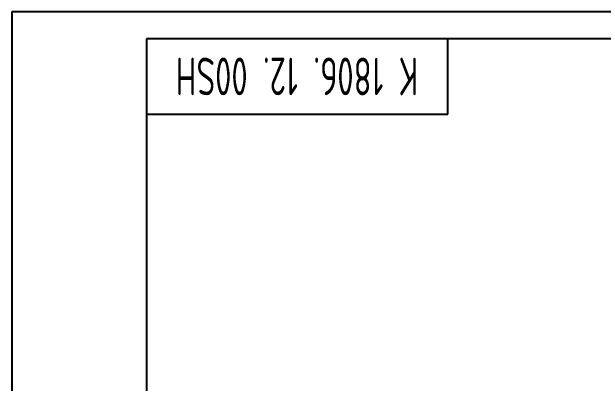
# Model space of a CAD drawing. Header units: millimetres. Extents: x 157 to 5197, y -35 to 3664.
# Drawn here: x 157 to 1476, y 2836 to 3664 of the extents above; entities that cross this region are included whole.
import ezdxf
from ezdxf.enums import TextEntityAlignment as Align

# ---------------------------------------------------------------- set-up
doc = ezdxf.new("R2010")
doc.units = ezdxf.units.MM
doc.header["$LTSCALE"] = 120
doc.linetypes.add('F', pattern=[0.75, 0.5, -0.25])
for name, color, linetype in [('01', 7, 'Continuous'), ('02', 1, 'Continuous'), ('04', 2, 'F'), ('11', 3, 'Continuous')]:
    doc.layers.add(name, color=color, linetype=linetype)
doc.styles.get("Standard").update_dxf_attribs({"font": 'isocp', "width": 0.707, "bigfont": 'intecad.shx'})

# ---------------------------------------------------------------- blocks, each defined once
blk = doc.blocks.new('*U285', base_point=(251.96, 168.31))
at = {"layer": '01'}
for p, q in [((251.96, 168.31), (251.96, 182.31)), ((195.96, 168.31), (251.96, 168.31))]:
    blk.add_line(p, q, dxfattribs=at)
blk = doc.blocks.new('*U286')
at = {"layer": '04'}
blk.add_blockref('*U285', (0, 0), dxfattribs=at)
blk = doc.blocks.new('*U287')
at = {"layer": '01'}
for points in [[(415, 292), (25, 292)], [(25, 292), (25, 5)]]:
    blk.add_lwpolyline(points, dxfattribs=at)
at = {"layer": '02'}
for points in [[(420, 297), (0, 297)], [(0, 297), (0, 0)]]:
    blk.add_lwpolyline(points, dxfattribs=at)

msp = doc.modelspace()

# ---------------------------------------------------------------- block references
at = {"layer": '02', "xscale": 12, "yscale": 12, "zscale": 12}
msp.add_blockref('*U287', (157.0344, 100.17), dxfattribs=at)
at = {"layer": '02', "xscale": 12, "yscale": 12}
msp.add_blockref('*U286', (1129.0344, 3436.17), dxfattribs=at)

# ---------------------------------------------------------------- texts
at = {"layer": '11', "width": 0.695541}
msp.add_text('K 1806. 12. 00SH', height=84, rotation=180, dxfattribs=at).set_placement((1063.3983, 3562.17), (522.6705, 3562.17), align=Align.FIT)

doc.saveas('drawing.dxf')
